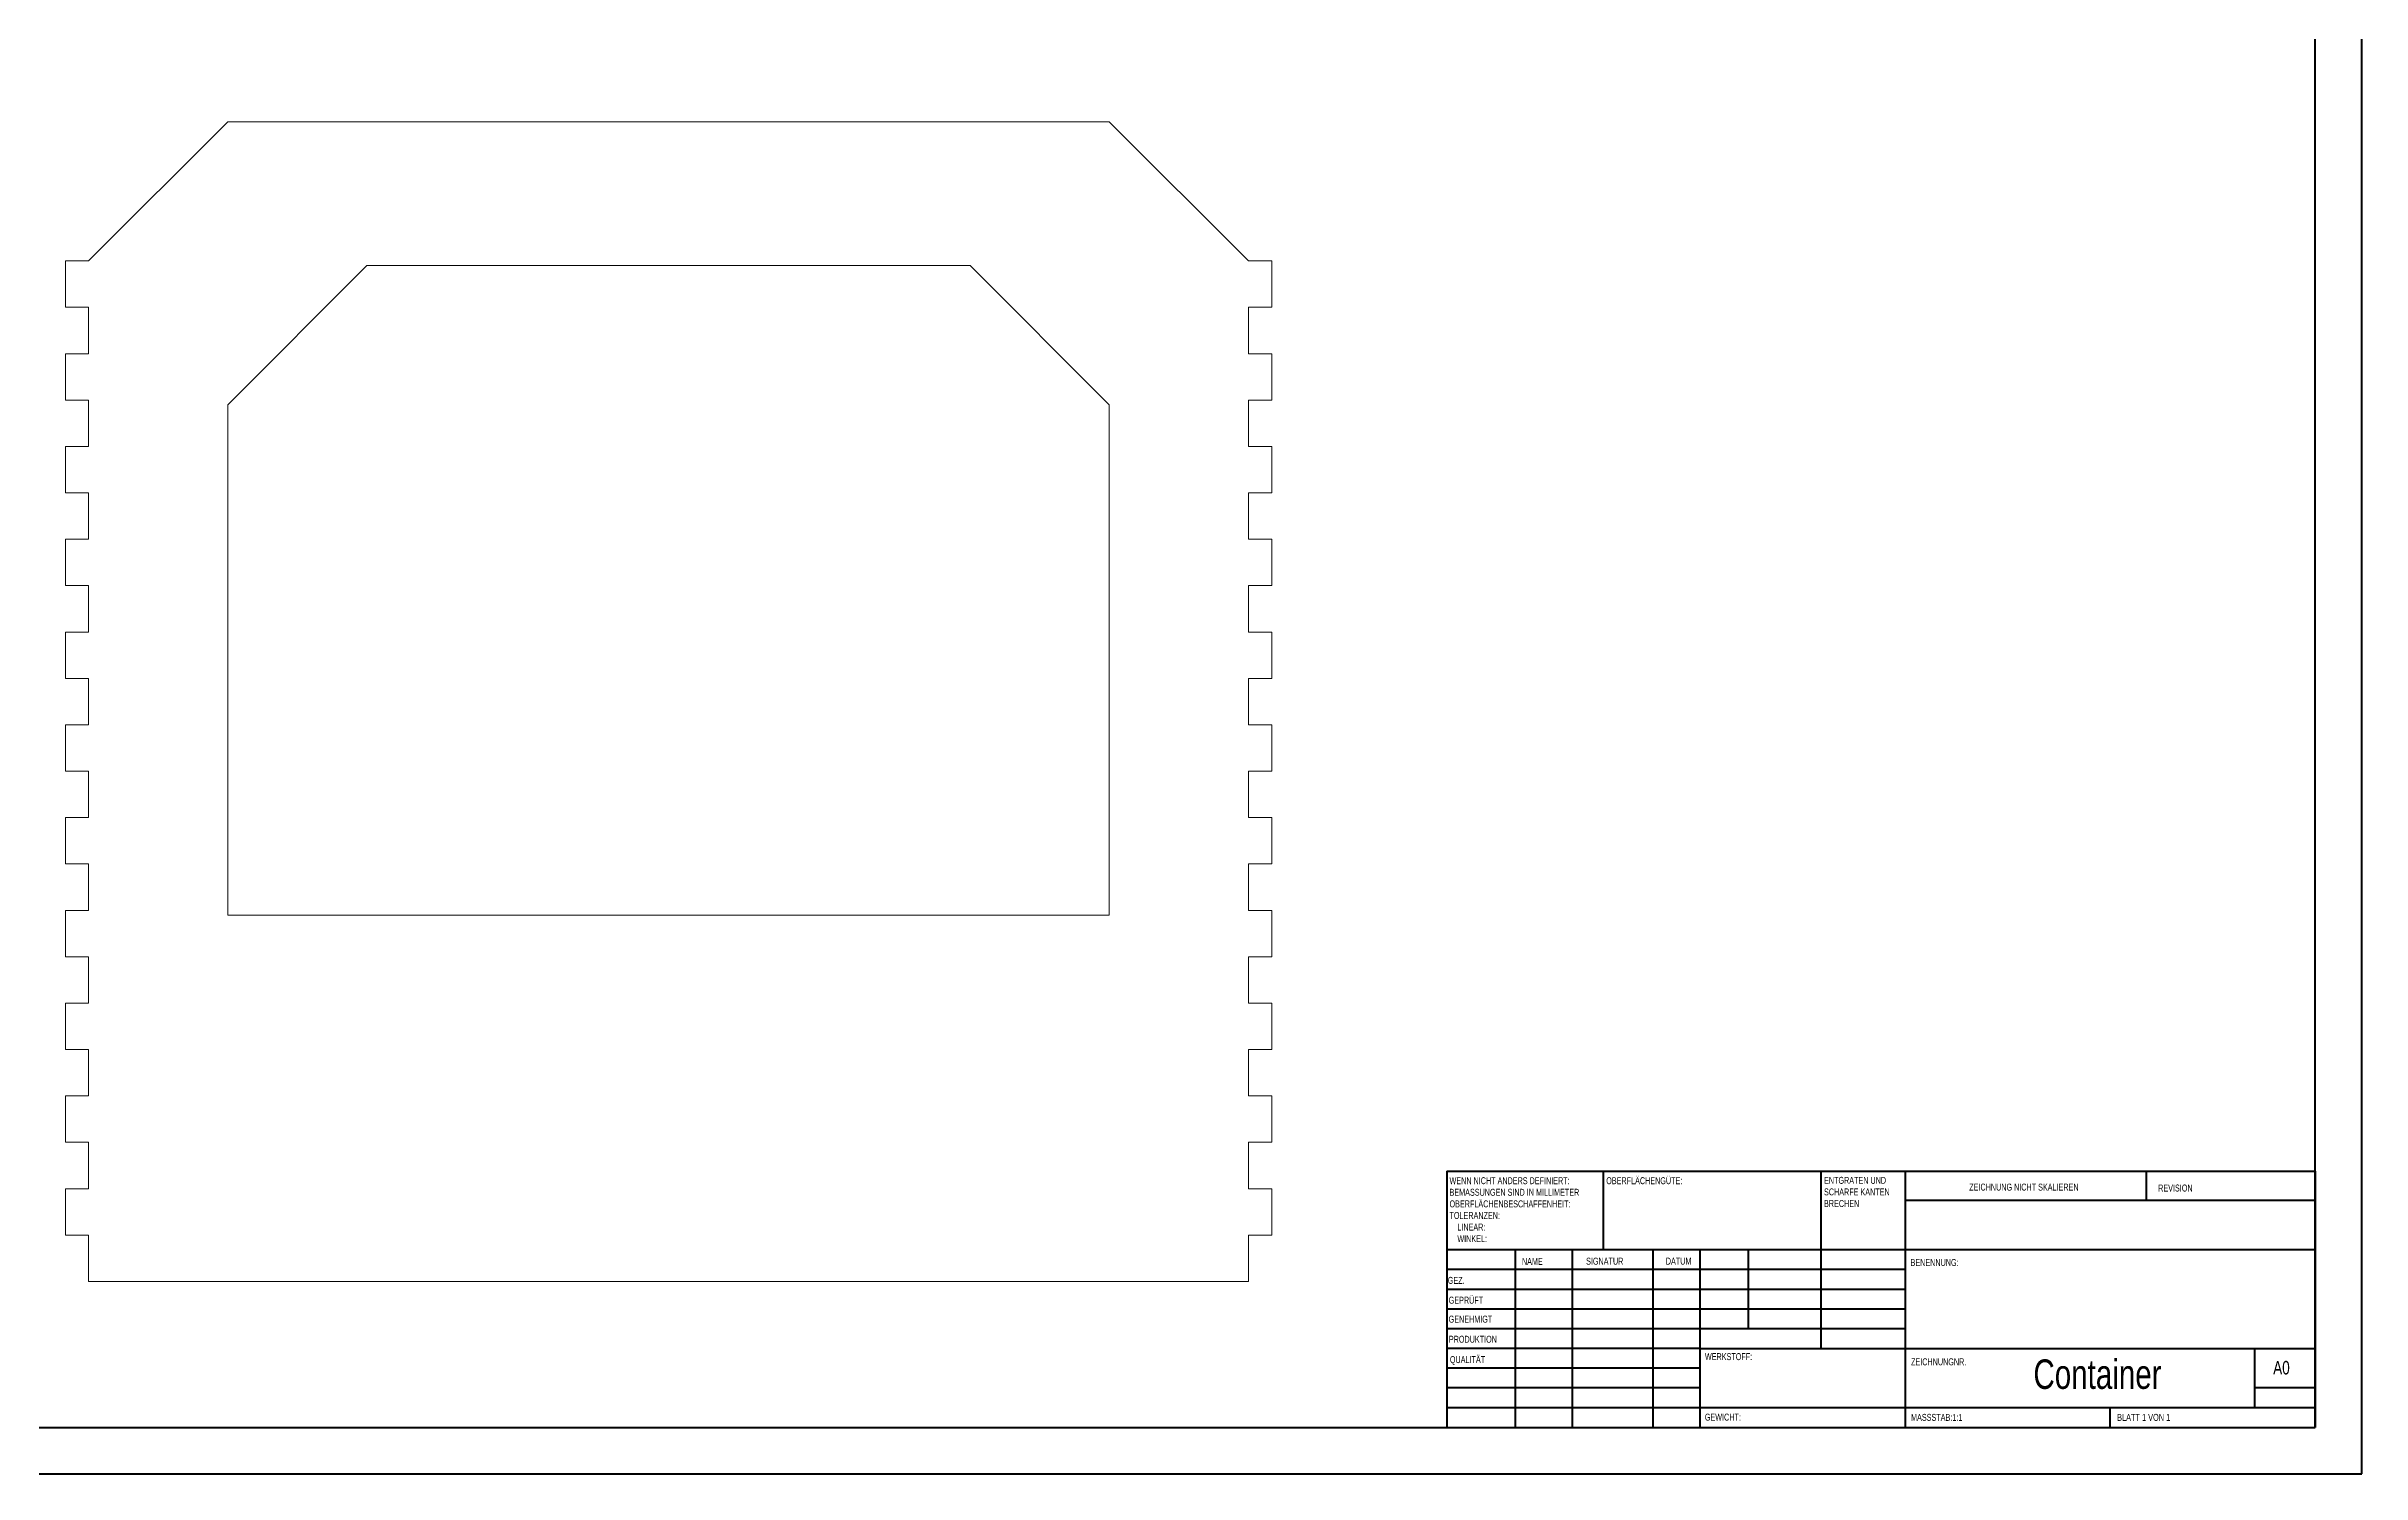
# Model space of a CAD drawing. Header units: millimetres. Extents: x 0 to 1189, y 0 to 841.
# Drawn here: x 690 to 1189.1, y 0.2 to 307.9 of the extents above; entities that cross this region are included whole.
import ezdxf

# ---------------------------------------------------------------- set-up
doc = ezdxf.new("R2010")
doc.units = ezdxf.units.MM
doc.styles.add('SLDTEXTSTYLE0', font='TXT', dxfattribs={"width": 0.75})
doc.styles.add('SLDTEXTSTYLE1', font='TXT', dxfattribs={"width": 0.692308})

# ---------------------------------------------------------------- blocks, each defined once
blk = doc.blocks.new('SW_NOTE_0')
at = {"color": 0, "linetype": 'Continuous', "lineweight": 0, "char_height": 1.5, "attachment_point": 1, "style": 'SLDTEXTSTYLE0'}
for s, insert in [('ENTGRATEN UND', (0, 1.93)), ('SCHARFE KANTEN', (0, -0.57)), ('BRECHEN', (0, -3.07))]:
    blk.add_mtext(s, dxfattribs=dict(at, insert=insert))
blk = doc.blocks.new('SW_NOTE_1')
at = {"color": 0, "linetype": 'Continuous', "lineweight": 0, "char_height": 1.5, "attachment_point": 1, "style": 'SLDTEXTSTYLE0'}
for s, insert in [('WENN NICHT ANDERS DEFINIERT:', (0, 1.93)), ('OBERFLÄCHENBESCHAFFENHEIT:', (0, -3.07)), ('BEMASSUNGEN SIND IN MILLIMETER', (0, -0.57)), ('TOLERANZEN:', (0, -5.57)), ('LINEAR:', (1.69, -8.07)), ('WINKEL:', (1.69, -10.57))]:
    blk.add_mtext(s, dxfattribs=dict(at, insert=insert))

msp = doc.modelspace()

# ---------------------------------------------------------------- linework, layer by layer
at = {"color": 7, "linetype": 'Continuous', "lineweight": 40}
for p, q in [((1189.08, 0.21), (1189.08, 841.21)), ((1179.08, 10.21), (1179.08, 831.21)), ((991.88, 65.46), (1179.08, 65.46)), ((991.88, 65.46), (991.88, 10.21)), ((1025.68, 48.46), (1025.68, 65.46)), ((1072.48, 65.46), (1072.48, 27.21)), ((1090.68, 65.46), (1090.68, 10.21)), ((1142.68, 59.09), (1142.68, 65.46)), ((1179.08, 65.46), (1179.08, 10.21)), ((1179.08, 59.09), (1090.68, 59.09)), ((1179.08, 48.46), (991.88, 48.46)), ((1006.62, 48.46), (1006.62, 10.21)), ((1018.87, 48.46), (1018.87, 10.21)), ((1036.28, 48.46), (1036.28, 10.21)), ((1046.48, 10.21), (1046.48, 48.46)), ((1056.88, 31.46), (1056.88, 48.46)), ((1090.68, 44.21), (991.88, 44.21)), ((1090.68, 39.96), (991.88, 39.96)), ((1090.68, 35.71), (991.88, 35.71)), ((1090.68, 31.46), (991.88, 31.46)), ((1046.48, 27.21), (991.88, 27.21)), ((1046.48, 27.21), (1179.08, 27.21)), ((1166.08, 14.46), (1166.08, 27.21)), ((1046.48, 22.96), (991.88, 22.96)), ((1046.48, 18.71), (991.88, 18.71)), ((1179.08, 18.71), (1166.08, 18.71)), ((25.08, 10.21), (1179.08, 10.21)), ((991.88, 14.46), (1179.08, 14.46)), ((1134.88, 10.21), (1134.88, 14.46)), ((0.08, 0.21), (1189.08, 0.21))]:
    msp.add_line(p, q, dxfattribs=at)
at = {"color": 7, "linetype": 'Continuous', "lineweight": 0}
for p, q in [((699.14, 261.66), (729.14, 291.66)), ((729.14, 291.66), (919.14, 291.66)), ((949.14, 261.66), (919.14, 291.66)), ((699.14, 261.66), (694.14, 261.66)), ((694.14, 261.66), (694.14, 251.66)), ((729.14, 230.64), (759.14, 260.64)), ((759.14, 260.64), (889.14, 260.64)), ((919.14, 230.64), (889.14, 260.64)), ((949.14, 261.66), (954.14, 261.66)), ((954.14, 261.66), (954.14, 251.66)), ((694.14, 251.66), (699.14, 251.66)), ((699.14, 251.66), (699.14, 241.66)), ((954.14, 251.66), (949.14, 251.66)), ((949.14, 251.66), (949.14, 241.66)), ((694.14, 241.66), (694.14, 231.66)), ((699.14, 241.66), (694.14, 241.66)), ((949.14, 241.66), (954.14, 241.66)), ((954.14, 241.66), (954.14, 231.66)), ((694.14, 231.66), (699.14, 231.66)), ((699.14, 231.66), (699.14, 221.66)), ((729.14, 120.64), (729.14, 230.64)), ((919.14, 120.64), (919.14, 230.64)), ((954.14, 231.66), (949.14, 231.66)), ((949.14, 231.66), (949.14, 221.66)), ((699.14, 221.66), (694.14, 221.66)), ((694.14, 221.66), (694.14, 211.66)), ((949.14, 221.66), (954.14, 221.66)), ((954.14, 221.66), (954.14, 211.66)), ((694.14, 211.66), (699.14, 211.66)), ((699.14, 211.66), (699.14, 201.66)), ((954.14, 211.66), (949.14, 211.66)), ((949.14, 211.66), (949.14, 201.66)), ((699.14, 201.66), (694.14, 201.66)), ((694.14, 201.66), (694.14, 191.66)), ((949.14, 201.66), (954.14, 201.66)), ((954.14, 201.66), (954.14, 191.66)), ((694.14, 191.66), (699.14, 191.66)), ((699.14, 191.66), (699.14, 181.66)), ((949.14, 191.66), (949.14, 181.66)), ((954.14, 191.66), (949.14, 191.66)), ((699.14, 181.66), (694.14, 181.66)), ((694.14, 181.66), (694.14, 171.66)), ((949.14, 181.66), (954.14, 181.66)), ((954.14, 181.66), (954.14, 171.66)), ((694.14, 171.66), (699.14, 171.66)), ((699.14, 171.66), (699.14, 161.66)), ((949.14, 171.66), (949.14, 161.66)), ((954.14, 171.66), (949.14, 171.66)), ((699.14, 161.66), (694.14, 161.66)), ((694.14, 161.66), (694.14, 151.66)), ((949.14, 161.66), (954.14, 161.66)), ((954.14, 161.66), (954.14, 151.66)), ((694.14, 151.66), (699.14, 151.66)), ((699.14, 151.66), (699.14, 141.66)), ((949.14, 151.66), (949.14, 141.66)), ((954.14, 151.66), (949.14, 151.66)), ((694.14, 141.66), (694.14, 131.66)), ((699.14, 141.66), (694.14, 141.66)), ((949.14, 141.66), (954.14, 141.66)), ((954.14, 141.66), (954.14, 131.66)), ((694.14, 131.66), (699.14, 131.66)), ((699.14, 131.66), (699.14, 121.66)), ((949.14, 131.66), (949.14, 121.66)), ((954.14, 131.66), (949.14, 131.66)), ((699.14, 121.66), (694.14, 121.66)), ((694.14, 121.66), (694.14, 111.66)), ((729.14, 120.64), (919.14, 120.64)), ((949.14, 121.66), (954.14, 121.66)), ((954.14, 121.66), (954.14, 111.66)), ((694.14, 111.66), (699.14, 111.66)), ((699.14, 111.66), (699.14, 101.66)), ((949.14, 111.66), (949.14, 101.66)), ((954.14, 111.66), (949.14, 111.66)), ((694.14, 101.66), (694.14, 91.66)), ((699.14, 101.66), (694.14, 101.66)), ((949.14, 101.66), (954.14, 101.66)), ((954.14, 101.66), (954.14, 91.66)), ((694.14, 91.66), (699.14, 91.66)), ((699.14, 91.66), (699.14, 81.66)), ((954.14, 91.66), (949.14, 91.66)), ((949.14, 91.66), (949.14, 81.66)), ((694.14, 81.66), (694.14, 71.66)), ((699.14, 81.66), (694.14, 81.66)), ((949.14, 81.66), (954.14, 81.66)), ((954.14, 81.66), (954.14, 71.66)), ((694.14, 71.66), (699.14, 71.66)), ((699.14, 71.66), (699.14, 61.66)), ((949.14, 71.66), (949.14, 61.66)), ((954.14, 71.66), (949.14, 71.66)), ((699.14, 61.66), (694.14, 61.66)), ((694.14, 61.66), (694.14, 51.66)), ((949.14, 61.66), (954.14, 61.66)), ((954.14, 61.66), (954.14, 51.66)), ((694.14, 51.66), (699.14, 51.66)), ((699.14, 51.66), (699.14, 41.66)), ((954.14, 51.66), (949.14, 51.66)), ((949.14, 51.66), (949.14, 41.66)), ((699.14, 41.66), (949.14, 41.66))]:
    msp.add_line(p, q, dxfattribs=at)

# ---------------------------------------------------------------- block references
for name, p in [('SW_NOTE_1', (992.47, 62.2)), ('SW_NOTE_0', (1073.19, 62.28))]:
    msp.add_blockref(name, p, dxfattribs=at)

# ---------------------------------------------------------------- texts
for s, insert, char_height, attachment_point, style in [('OBERFLÄCHENGÜTE:', (1026.25, 64.13), 1.5, 1, 'SLDTEXTSTYLE0'), ('ZEICHNUNG NICHT SKALIEREN', (1104.49, 62.75), 1.5, 1, 'SLDTEXTSTYLE0'), ('REVISION', (1145.21, 62.55), 1.5, 1, 'SLDTEXTSTYLE0'), ('NAME', (1008.08, 46.73), 1.5, 1, 'SLDTEXTSTYLE0'), ('SIGNATUR', (1021.91, 46.78), 1.5, 1, 'SLDTEXTSTYLE0'), ('DATUM', (1039.09, 46.79), 1.5, 1, 'SLDTEXTSTYLE0'), ('BENENNUNG:', (1091.84, 46.49), 1.5, 1, 'SLDTEXTSTYLE0'), ('GEZ.', (992.09, 42.64), 1.5, 1, 'SLDTEXTSTYLE0'), ('GEPRÜFT', (992.29, 38.37), 1.5, 1, 'SLDTEXTSTYLE0'), ('GENEHMIGT', (992.28, 34.28), 1.5, 1, 'SLDTEXTSTYLE0'), ('PRODUKTION', (992.33, 29.95), 1.5, 1, 'SLDTEXTSTYLE0'), ('QUALITÄT', (992.55, 25.56), 1.5, 1, 'SLDTEXTSTYLE0'), ('WERKSTOFF:', (1047.52, 26.2), 1.5, 1, 'SLDTEXTSTYLE0'), ('ZEICHNUNGNR.', (1091.95, 25.08), 1.5, 1, 'SLDTEXTSTYLE0'), ('Container', (1132.13, 24.85), 6.35, 2, 'SLDTEXTSTYLE0'), ('A0', (1170, 24.52), 2.91, 1, 'SLDTEXTSTYLE0'), ('GEWICHT:', (1047.5, 13.16), 1.499, 1, 'SLDTEXTSTYLE0'), ('MASSSTAB:1:1', (1091.95, 13.11), 1.5, 1, 'SLDTEXTSTYLE0'), ('BLATT 1 VON 1', (1136.36, 13.11), 1.5, 1, 'SLDTEXTSTYLE1')]:
    msp.add_mtext(s, dxfattribs=dict(at, insert=insert, char_height=char_height, attachment_point=attachment_point, style=style))

doc.saveas('drawing.dxf')
